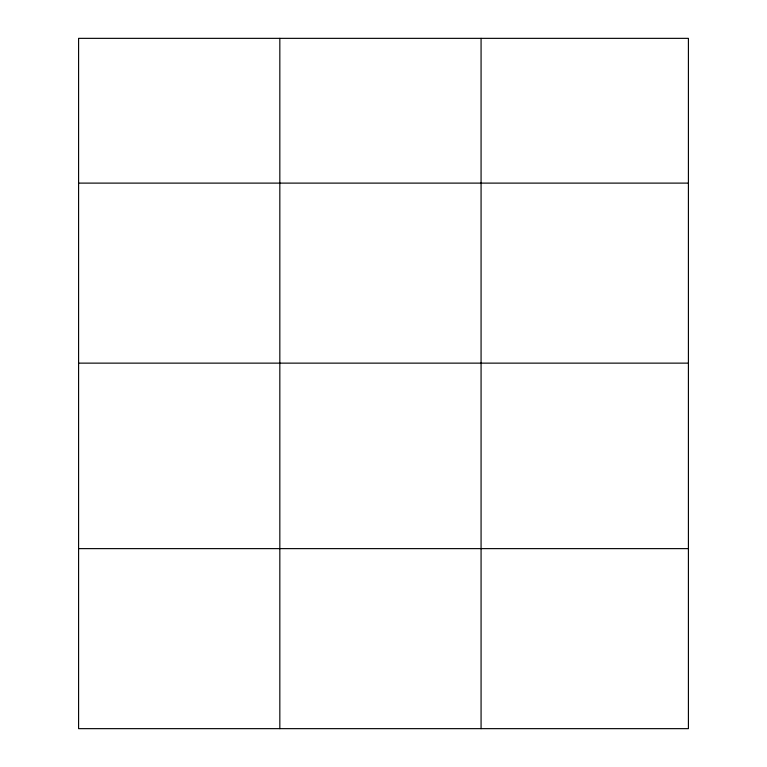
<?xml version="1.0" encoding="UTF-8"?>
<svg xmlns="http://www.w3.org/2000/svg" width="767" height="767" viewBox="0 0 767 767"><rect width="100%" height="100%" fill="white"/><g stroke="black" fill="none" stroke-linecap="round" stroke-linejoin="round"><path stroke-width="1.15" d="M688.411 363.136L688.411 38.35L78.589 38.35L78.589 728.65L688.411 728.65L688.411 363.136L78.589 363.136M78.589 183.112L688.411 183.112M78.589 548.626L688.411 548.626M481.072 38.35L481.072 728.65M279.83 38.35L279.83 728.65"/></g></svg>
